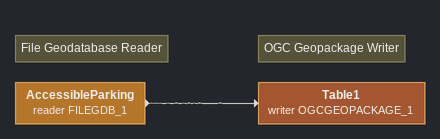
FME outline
Note: File Geodatabase Reader
AccessibleParking (reader FILEGDB_1)
    -> Table1 (writer OGCGEOPACKAGE_1)
Note: OGC Geopackage Writer
Table1 (writer OGCGEOPACKAGE_1)
